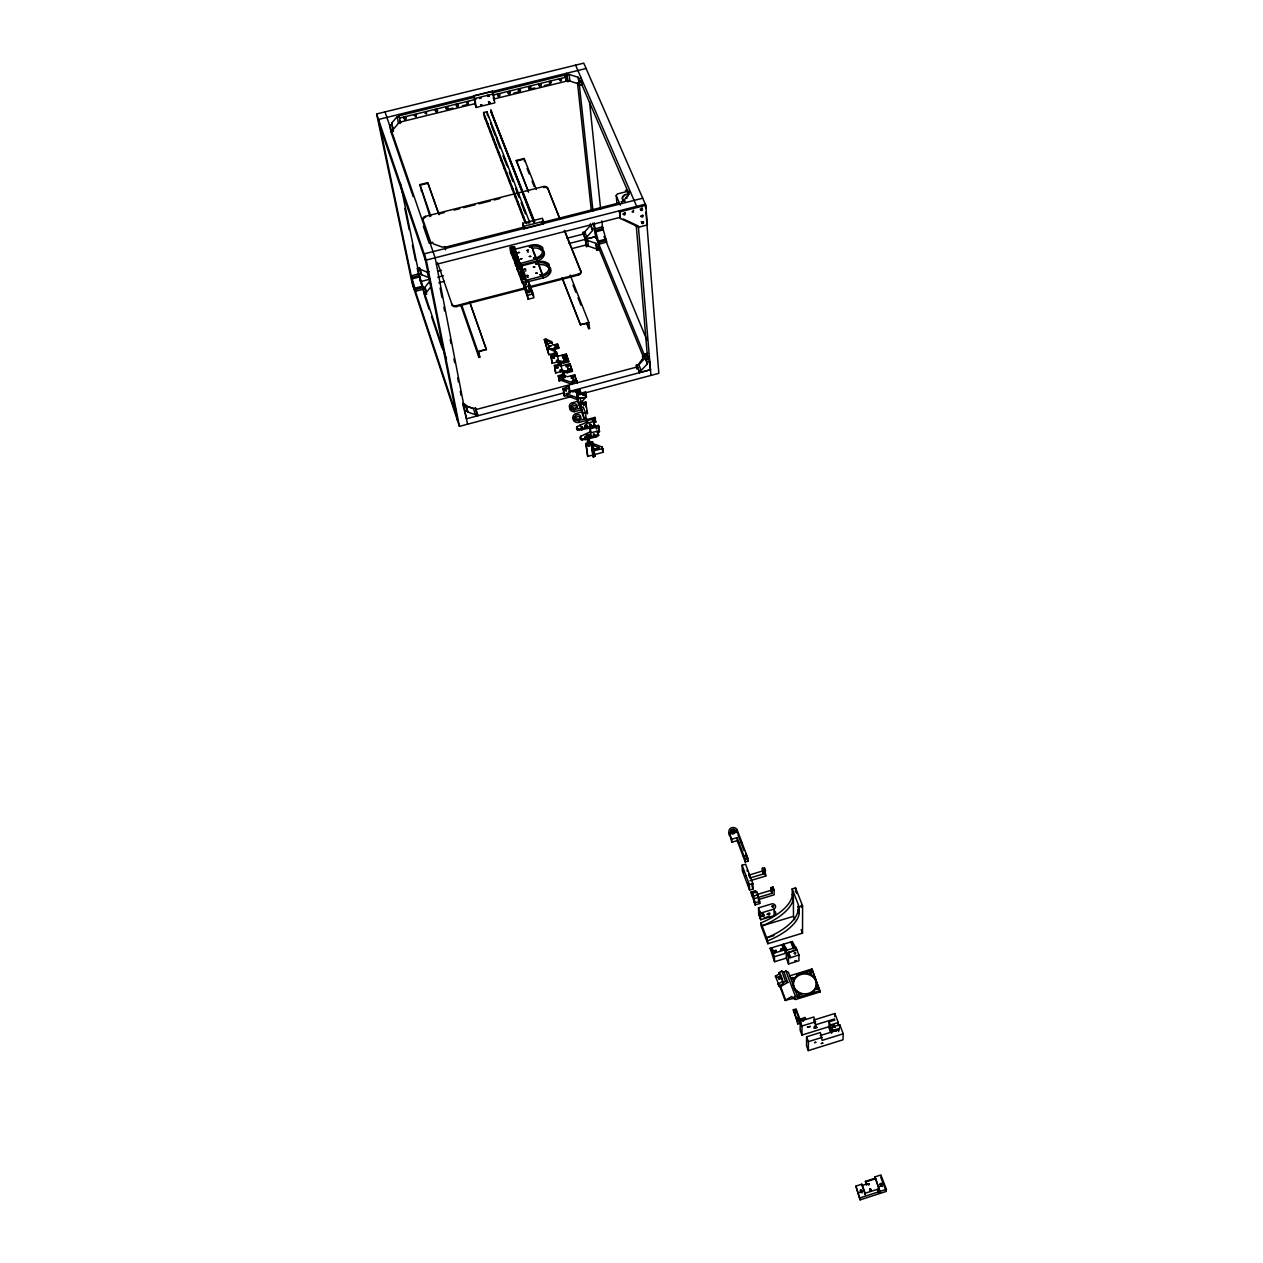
<?xml version="1.0" encoding="UTF-8"?>
<svg xmlns="http://www.w3.org/2000/svg" width="1263" height="1263" viewBox="0 0 1263 1263"><rect width="100%" height="100%" fill="white"/><g stroke="black" fill="none" stroke-linecap="round" stroke-linejoin="round"><path stroke-width="1.5" d="M767.793 943.714L767.715 940.824A42.074 18.471 -20.6 0 0 799.226 912.486L799.226 906.976L792.201 888.868L795.564 887.857L802.605 905.95L802.526 933.152L767.793 943.714L761.084 925.779L760.989 922.843A41.837 18.677 -20.6 0 0 792.233 894.425L792.201 888.868M833.343 1030.04L830.186 1031.034L828.97 1027.861L829.128 1021.799L834.811 1020.046L834.401 1018.988L815.645 1024.798L813.877 1016.983L800.174 1021.23L800.174 1030.308L801.958 1035.076L828.828 1026.708M801.958 1035.076L801.973 1026.014L800.174 1021.23M843.242 1033.797L822.118 1040.38L820.35 1032.534L806.599 1036.812L806.536 1045.796L808.336 1050.611L843.005 1039.796L843.242 1033.797L839.737 1024.735L831.764 1027.214L831.591 1033.245M808.336 1050.611L808.415 1041.643L806.599 1036.812M488.355 101.624L489.555 101.719M783.107 981.098L777.897 984.13L780.06 986.861L785.081 1000.343L791.901 996.444L792.485 998.007L795.611 999.491L820.224 991.897L811.935 968.989L789.707 975.825M499.801 94.157L498.064 95.483L497.575 93.983M820.224 991.897L811.935 968.989M510.141 91.615L508.721 92.973L507.758 91.694M513.709 250.406C511.026 250.327 514.025 249.742 513.583 250.974M520.467 89.089L518.446 90.305M518.13 265.909L519.282 265.846M520.009 267.14L518.809 266.951L519.535 267.819M830.186 1031.034L830.344 1024.988L829.128 1021.799M530.776 86.547L528.534 87.605M748.991 874.075L749.18 874.896M834.732 1016.557L834.827 1013.526L813.83 1020.03L815.645 1024.798M747.128 871.044L747.049 870.081M540.548 84.147L539.554 84.905L539.285 84.037M541.069 84.021L539.964 85.316L538.685 84.874M838.206 1025.54L838.316 1022.509L834.827 1013.526M838.585 1031.65L838.695 1028.635L832.996 1030.403L831.764 1027.214M879.695 1186.652L880.879 1185.294L882.332 1186.51M839.627 1027.75L839.737 1024.735M551.363 81.479L549.926 82.837L548.995 81.558M561.625 78.953L560.188 80.311L559.272 79.016M773.256 888.694L773.54 889.831M855.888 1186.099L860.119 1199.85L886.184 1191.435L886.373 1189.351L880.895 1174.969L874.975 1176.863L880.327 1192.682L878.543 1193.251L877.674 1189.209L865.218 1193.219L865.108 1194.64L861.824 1184.189L855.888 1186.099L860.119 1199.85M799.889 995.702L798.99 994.755L798.232 995.797M780.439 950.455L781.308 949.555L782.318 950.344M865.423 1181.331L866.418 1184.773L865.423 1181.331L874.864 1178.3M625.153 212.705L623.212 213.842M877.548 1190.63L877.674 1189.209M641.209 221.751L642.109 222.62L643.483 221.641M880.327 1192.682L874.975 1176.863M519.267 259.594L514.862 260.715L510.284 247.138L514.357 246.553L519.677 263.162M515.92 260.983L516.504 266.256L510.852 252.632M545.963 344.925L545.853 344.246M584.832 437.582C587.705 435.451 582.953 436.067 586.285 437.645M589.237 442.35L588.921 435.924L587.042 433.904L587.532 443.218M738.35 841.963L738.887 843.795L738.397 841.947M730.788 832.917L731.309 830.738L733.724 830.012L735.634 831.48M779.192 977.641L779.997 978.746M779.476 977.594C778.071 974.357 777.771 980.498 779.808 977.041M746.875 856.977L745.833 853.725L746.733 856.914M425.063 113.37C429.357 114.854 423.942 112.928 426.957 111.807M835.364 1027.435L834.18 1027.403M466.757 103.108C470.988 104.624 465.668 102.666 468.62 101.561M504.49 158.285L504.9 159.738L504.584 158.854M871.091 1190.346L870.302 1189.241L869.718 1190.425M859.598 1192.793L861.129 1191.798L862.219 1192.982M507.252 165.406L507.647 166.858M572.486 381.884L572.865 380.731L575.454 381.094L573.591 382.642M573.639 378.474L572.913 376.579L571.05 378.111M518.667 89.105L519.125 89.989L519.898 89.073M567.655 370.627L568.034 369.491L570.608 369.854L568.745 371.369M566.234 366.902L566.613 365.765L569.187 366.128M731.877 833.959L734.466 833.406M510.015 172.573L510.394 174.01L510.063 172.542M798.516 1019.857L797.537 1021.23M513.22 181.193L513.094 180.435M793.574 979.378L792.533 978.272L792.438 979.725M511.831 250.927L512.21 249.885L531.265 245.117A10.341 7.373 -7.4 0 1 542.664 247.611L542.853 248.669L541.401 248.716A8.509 6.062 -7.4 0 0 531.739 246.348L532.007 248.322M552.705 356.75L554.015 356.782M632.053 211.71C635.794 213.084 631.247 211.189 633.742 210.274M566.377 389.636L565.24 390.156M595.631 427.541C598.031 427.936 596.262 430.146 596.452 428.268M593.357 435.151C596.625 433.256 591.084 433.841 594.778 435.056M527.681 222.951L528.96 222.967M445.65 106.739L446.502 108.271L447.812 106.676M456.069 104.182L456.906 105.713L458.232 104.119M528.976 86.563L529.434 87.447L530.207 86.531M549.579 81.511C553.762 82.569 548.016 85.505 550.794 81.464M559.856 78.985C563.945 80.043 558.357 82.963 561.072 78.938M602.483 450.023L603.209 448.996L603.13 452.28L594.384 454.648L595.062 456.432L593.168 456.953L591.068 443.692L586.285 444.986L587.721 456.432L592.489 455.138M638.304 364.723L642.993 358.013L642.393 356.561L644.761 355.929M518.493 266.461L519.646 266.161M809.899 973.189L811.383 973.11M642.851 215.342L641.036 216.005M814.493 1026.172L815.598 1026.203M617.023 204.353L616.202 195.544L617.402 193.949L628.216 191.202M517.214 269.208L522.424 283.117L543.343 277.876A10.404 7.467 -7.3 0 0 550.984 270.361L549.452 269.635M426.547 294.184L425.426 288.627L423.105 289.227L424.242 294.784L426.547 294.184L426.089 292.827L431.062 286.527L430.32 282.817M426.089 292.827L424.968 287.269L429.957 280.954M390.914 131.762L393.44 131.131L392.967 129.742L398.461 123.285L400.545 122.779L398.666 114.523M392.967 129.742L391.625 123.143L397.135 116.685L399.234 116.164M584.722 231.903L590.547 225.303L590.374 223.835L592.694 230.387L586.853 236.986L584.958 237.476L582.843 232.376L584.722 231.903L586.853 236.986M580.064 403.734L585.985 397.024L585.59 395.982M636.663 368.922L636.331 365.244L638.841 364.754L645.093 358.092L644.951 356.655L647.319 356.024L649.719 361.692L650.477 369.727L568.918 391.562M650.477 369.727L639.394 372.664L639.22 370.959L641.209 370.422L647.477 363.76L644.951 356.655M568.224 366.854L567.008 366.412L567.782 366.617M568.95 370.769C569.092 369.001 569.534 370.533 569.029 371.417M404.097 116.796L404.76 118.533L405.881 116.733M405.155 116.922C402.676 118.738 407.744 117.08 403.892 116.859M415.006 115.454C416.206 119.054 417.058 114.128 414.896 114.523M467.026 101.703L467.357 102.713L468.036 101.672M498.127 94.062L498.269 95.057L499.232 94.157M508.468 91.52L508.61 92.515L509.573 91.615M517.309 261.062C516.867 260.115 517.972 264.172 516.977 261.204M803.489 1021.183L802.668 1020.804M816.214 1026.172L813.988 1026.993M527.287 277.244L528.344 277.213M527.429 251.953L528.566 252M581.375 427.541C584.422 425.915 578.786 426.61 582.417 427.478M573.576 382.105C576.591 381.315 571.776 380.558 573.97 382.026M436.524 110.291L436.809 109.36M446.755 106.676L446.218 107.765L447.228 106.787M456.985 104.229L456.796 105.255L457.632 104.229M522.85 277.244L523.798 277.197M778.655 986.198L783.502 983.403L778.797 972.684L781.702 971.01L783.944 972.115L787.812 982.409L780.06 986.861M777.897 984.13L778.75 984.54L775.387 976.173L780.218 973.378L778.797 972.684M783.944 972.115L785.87 971.01L788.349 972.226L797.884 997.517L820.255 990.618M779.618 977.136L778.261 977.909A1.91 1.61 -67.6 0 1 778.655 976.946M778.829 979.457L780.187 978.667M782.65 982.993L785.57 981.319L787.812 982.409M565.824 390.314L566.14 391.214L566.013 390.251M792.485 998.007L795.406 996.333L797.884 997.517M763.405 913.702L762.173 914.207M580.901 436.177L590.421 431.757L590.847 432.877L597.225 431.172L598.457 434.377L598.583 435.498L595.804 437.061L582.038 439.934A1.973 1.5 -7 0 1 581.043 437.298L580.901 436.177A1.973 1.5 -7 0 0 581.896 438.829L582.038 439.934M581.896 438.829L585.258 438.75L598.457 434.377M590.374 427.904L578.391 430.304A1.958 1.5 -7.1 0 1 577.396 427.668L577.254 426.562L586.742 422.174L587.169 423.279L593.531 421.574L594.873 425.884L592.094 427.447L591.968 426.326L594.747 424.763M521.856 265.83L537.643 261.773A10.42 7.467 -7.3 0 1 549.137 264.299L549.184 265.483L547.732 265.277A8.557 6.141 -7.3 0 0 538.133 263.02L542.585 274.639A8.557 6.141 -7.3 0 0 548.884 268.277L549.942 267.424L550.731 268.403A10.42 7.467 -7.3 0 1 543.074 275.902L525.424 280.465L525.597 276.329L520.388 263.067L516.314 264.109L517.072 269.793M488.307 95.341L487.439 95.325M796.985 949.918L798.926 954.986L790.006 957.843L788.08 952.76L796.985 949.918L792.28 941.535L770.146 948.276L774.535 961.727L786.36 958.112L786.296 953.076L785.049 949.776L773.193 953.391L770.146 948.276M524.998 270.882L525.976 270.913M798.769 993.507C796.669 996.018 802.1 994.249 798.769 993.507A11.572 10.593 4.8 0 1 797.916 992.892M586.727 427.778C589.884 425.899 583.38 424.526 584.99 427.541M564.34 358.061L564.324 357.034L563.803 358.045M522.803 275.981L522.803 275.018L522.266 275.966M583.648 404.539C582.417 402.108 585.243 406.986 583.743 404.697M512.746 249.332C514.041 247.627 509.968 249.49 513.362 249.443M425.694 111.791L425.71 112.96L426.073 111.776M436.13 109.218L436.335 110.37M590.405 437.408C585.211 437.724 591.052 430.92 591.289 436.303M867.081 1181.458L875.591 1178.726M861.729 1185.61L866.465 1184.094M860.261 1197.782L878.669 1191.83M880.453 1191.262L886.373 1189.351M830.344 1024.988L838.316 1022.509M820.287 1035.549L839.106 1029.692L838.695 1028.635M808.415 1041.643L822.181 1037.365M800.963 1022.951L797.79 1023.93L793.275 1009.832L796.085 1008.963L800.032 1019.462M797.79 1023.93L797.79 1021.42L805.715 1018.957L805.115 1017.378L797.206 1020.346M801.973 1026.014L815.693 1021.767M796.858 974.91L802.51 973.189M806.268 972.036L811.92 970.3M785.081 1000.343L793.211 998.496M783.834 949.665L781.939 944.677L785.791 950.534L796.211 947.361M788.08 952.76L796.985 949.381M774.535 961.727L774.424 956.691L786.296 953.076M798.926 954.986L798.942 960.764L788.554 963.937L788.491 957.654L790.006 957.18L788.065 952.113M773.998 935.567L766.594 937.809A42.042 18.519 -20.6 0 0 798.058 909.455L799.226 912.486M773.13 951.292L776.335 950.313M773.145 952.081L776.35 951.102M755.132 904.924L755.053 902.761L759.695 901.372L757.105 894.52L770.84 890.383L770.777 887.668L772.956 887.005L774.077 889.941L774.172 894.82L758.289 899.619L759.758 903.519L755.132 904.924L751.027 892.01L755.637 890.62L755.716 892.783M758.495 907.876L772.009 903.803A3.142 2.826 0.9 0 1 774.014 909.076L774.14 915.659L760.689 919.732L758.716 914.459L758.495 907.876L760.484 913.165L760.689 919.732M760.484 913.165L774.014 909.076M799.226 906.976L802.605 905.95M764.178 917.917L769.672 916.259M793.385 897.425L793.48 916.322L762.11 925.826A41.868 18.645 -20.6 0 0 793.385 897.425L792.233 894.425M762.363 868.281L762.442 871.044L748.785 875.133L749.875 878.022L763.547 873.933L762.363 868.281L764.541 867.634L765.788 876.017L749.985 880.753M763.468 871.186L765.646 870.539M749.559 890.036L749.354 884.605L752.874 883.547L745.596 864.192L742.091 865.234L742.328 870.728L749.559 890.036L753.08 888.978L752.874 883.547M751.027 892.01L752.495 895.909L752.385 893.194L757.026 891.804L758.21 897.456M755.053 902.761L753.49 896.13L758.132 894.741M753.585 898.846L771.946 893.32L771.882 890.604L774.077 889.941M747.838 858.209L747.964 861.161L745.249 861.966L745.123 859.014L747.838 858.209L737.197 830.028A4.247 3.726 -2.1 0 0 731.83 827.707A4.247 3.726 -2.1 0 0 729.13 832.428L731.845 842.216L737.213 840.621L737.071 837.653L731.687 839.248L731.845 842.216M415.401 289.606L423.073 287.459L423.421 289.132L415.748 291.279L411.264 275.887L418.937 273.755L423.073 287.459M605.877 239.054L602.451 226.803L594.968 228.887L598.394 241.154L605.877 239.054L606.65 242.07L599.167 244.154L595.82 236.844M599.167 244.154L598.994 242.464L606.477 240.365M411.88 277.513L419.553 275.366M412.164 278.918L419.853 276.771M595.678 230.45L603.177 228.366M595.836 231.887L603.319 229.787M414.896 288.264L422.568 286.117M587.721 456.432L585.732 443.534L592.442 441.718L595.062 456.432M593.168 456.953L591.747 445.507L593.673 444.986M588.921 435.924L589.71 442.303L602.135 447.023L602.688 448.46L593.926 450.828L593.373 449.375L599.436 447.749L592.773 445.208M580.554 403.197L581.627 412.006L576.465 413.396A4.894 3.71 -7.1 0 0 573.086 418.164A4.894 3.71 -7.1 0 0 579.117 420.421L584.28 419.048L580.554 403.197L585.732 401.823L587.484 413.775L586.79 410.633M583.569 413.285L585.448 412.78L583.238 406.97L581.359 407.475M587.784 422.6L587.39 419.411L594.936 417.406L595.773 422.126L593.657 422.695L594.873 425.884M574.034 416.901A4.894 3.71 -7.1 0 0 574.065 421.179A4.894 3.71 -7.1 0 0 579.354 422.331L586.411 420.453L585.306 417.548M587.169 423.279L586.853 420.737L595.331 418.463M577.254 426.562A1.958 1.5 -7.1 0 0 578.249 429.183L591.968 426.326M598.583 435.498L597.367 432.278L599.483 431.709L598.457 425.378L590.958 427.589L590.61 426.705M590.847 432.877L590.342 428.741L598.867 426.452M566.234 393.677L570.181 392.619L568.871 386.225L563.124 388.704L564.387 396.156L566.487 395.603L577.223 399.597L576.97 397.687L566.234 393.677L566.487 395.603M564.387 396.156L563.519 389.746L569.597 388.12M563.219 393.077L466.473 418.795L463.016 405.202L465.447 404.555L467.752 412.07L475.488 414.738L477.509 414.201L475.441 408.028L473.136 408.517L464.579 405.265L464.074 403.765M581.154 393.14L579.954 390.03L572.755 391.94L569.471 390.725L570.181 392.619M578.691 391.625L576.086 392.319L575.96 391.356L578.565 390.662L579.417 393.567L578.565 390.662M579.307 392.604L576.686 393.298L575.96 391.356M578.154 396.282L576.812 395.493L577.554 401.271L571.271 403.055A5.115 3.868 -7.1 0 0 569.518 407.254A5.115 3.868 -7.1 0 0 573.828 409.828L580.191 408.249L577.933 398.461L586.506 397.166L585.59 391.925L578.075 393.93L577.744 393.061M620.433 218.499L619.344 210.81L620.433 218.499L638.81 227.151L647.366 224.956L645.803 205.285L583.759 63.15L376.627 113.954L412.227 283.733L459.448 426.373L571.539 396.55M582.875 393.535L658.828 373.327L645.946 212.042M577.933 398.461L577.523 395.224L585.985 392.982M581.075 398.334L586.506 397.166M579.464 402.471L581.343 401.966L579.812 397.956M580.948 404.255L586.143 402.865M570.245 406.181A5.115 3.868 -7.1 0 0 574.081 411.738L582.306 409.654M563.835 360.018L566.408 359.339L566.282 358.376L563.693 359.055L563.835 360.018L564.545 361.913L567.119 361.218L566.282 358.376M556.778 362.102L556.557 360.492L558.388 360.002L556.446 351.935L554.599 352.424L555.42 354.619L550.794 355.834L552.168 363.318L556.778 362.102L563.472 363.113L568.76 361.723L566.25 354.05L557.062 356.466M558.641 365.102L558.214 362.023L560.062 361.534L562.019 369.617L560.172 370.106L560.393 371.717L567.119 372.743L572.439 371.338L569.897 363.633L560.677 366.065L560.062 361.534M564.545 361.913L564.419 360.934L566.992 360.255M556.557 360.492L563.266 361.502L568.555 360.113M560.393 371.717L555.767 372.948L555.262 371.59L554.41 365.465L559.051 364.233L558.214 362.023M555.767 372.948L554.915 366.823L561.419 365.102M560.172 370.106L566.913 371.133L572.218 369.727M562.966 376.421L562.588 373.627L563.977 373.264L564.987 377.4L561.088 378.758L561.309 380.368L571.997 384.331L571.744 382.405L561.088 378.758M561.309 380.368L559.225 380.921L558.262 375.711L562.903 374.48L562.588 373.627M559.225 380.921L558.641 376.737L564.687 375.143M575.565 378.284L577.333 382.91L574.728 374.811L567.545 376.721L564.277 375.521L564.987 377.4M571.744 382.405L577.08 380.984M647.335 362.323L649.719 361.692M465.068 411.375L467.499 410.728L465.447 404.555M475.441 408.028L475.725 409.622L636.726 367.075M544.385 339.526L545.995 339.1L551.568 341.673L552.878 345.162L557.457 343.962L558.593 346.962L558.767 348.256L554.189 349.456L555.515 352.961L548.868 354.714L544.385 339.526L548.868 354.714M460.916 305.535L478.945 357.413L479.782 357.192L478.819 351.872L486.334 349.298L470.073 302.994M586.553 323.186L588.716 328.648L589.537 328.427L588.842 322.46L570.166 275.097M548.142 349.551L549.752 349.125L555.341 351.682L555.515 352.961M554.189 349.456L554.015 348.162L558.593 346.962M552.168 363.318L551.299 357.176L557.772 355.471M563.14 358.203L562.288 355.345L564.861 354.666L565.587 356.561L563.014 357.24L563.14 358.203L565.713 357.524M562.43 356.324L564.987 355.645L564.861 354.666M486.334 349.298L477.872 351.509L478.945 357.413M588.716 328.648L588.084 323.281L580.491 324.654L588.842 322.46M530.271 291.122C534.312 292.953 528.408 284.333 528.502 281.081L522.803 282.549L524.24 286.369L525.582 286.022L525.897 287.111M528.755 287.206L528.281 285.327L529.939 284.901M525.818 286.669L528.597 286.417M525.061 288.832L456.338 306.593A3.473 2.51 -9.4 0 1 452.17 305.078L451.996 304.178A3.473 2.51 -9.4 0 0 456.164 305.693L524.919 287.917M530.649 286.448L578.391 274.103A3.442 2.479 -6.5 0 0 580.759 270.913L564.908 231.224M528.881 287.838L578.501 275.018A3.442 2.479 -6.5 0 0 580.869 271.829L580.759 270.913M526.276 288.753L527.239 291.327L530.207 290.443M524.24 286.369L526.118 292.574L527.255 290.506M533.318 293.853L533.886 297.768L528.171 299.252L527.602 295.337L533.318 293.853L531.865 290.016M597.131 250.295L596.594 248.985L588.353 246.127L586.474 246.617L585.843 240.98L587.721 240.491L595.978 243.349L597.131 250.295L599.388 249.727L598.788 244.091L596.531 244.675M517.909 258.757L515.415 259.389L516.157 262.893L518.651 262.246L517.909 258.757L518.256 259.689L515.762 260.336M517.325 259.341L514.862 259.026L515.241 257.968L517.704 258.284M438.782 282.786L444.481 281.317M571.681 248.669L586.869 244.769M531.739 246.348L536.144 257.826A8.509 6.062 -7.4 0 0 542.395 251.937L543.248 250.706L544.227 251.653A10.341 7.373 -7.4 0 1 536.617 259.073L517.262 264.299L517.609 265.23L520.103 264.599L519.756 263.651L520.135 266.209M517.814 265.767L520.309 265.135L520.972 266.888L521.114 267.867L518.619 268.514L517.814 265.767L518.619 268.514M520.372 265.277L536.886 261.031A10.341 7.373 -7.4 0 0 544.495 253.626L543.721 252.663M517.956 266.761L520.451 266.114L521.114 267.867M518.477 267.535L520.972 266.888M520.593 267.567L519.251 267.914L519.914 269.682L521.256 269.335L520.593 267.567L520.972 270.124M520.593 271.513L521.935 271.166L522.614 272.934L521.272 273.282L520.593 271.513L521.698 276.723L520.877 273.96L523.387 273.313L524.208 276.076L523.387 273.313M521.035 274.955L523.529 274.308M521.556 275.729L524.05 275.097M524.619 276.581L522.108 277.228L521.745 276.281L524.256 275.634L525.424 280.465M516.267 264.551L521.193 277.607L525.597 276.329M642.709 198.212L424.179 253.879L457.459 420.358M523.608 227.245L524.192 228.761L543.848 223.756L543.516 221.293L542.332 218.262L522.677 223.267L523.45 228.571M376.627 113.954L426.278 260.067L645.314 204.18L645.63 208.111M619.817 211.916L645.803 205.285M419.49 267.803L419.758 269.177L427.226 272.129L429.088 277.702L421.621 274.75L419.49 267.803L417.169 268.403L420.547 281.602L430.067 279.17M436.414 264.299L620.18 217.347M592.521 228.919L594.778 228.35L595.726 236.513L585.179 239.228L582.843 232.376M419.016 273.976L421.337 273.392M427.226 272.129L429.152 271.64M512.952 251.148L514.278 250.8L514.941 252.553L513.599 252.884L512.952 251.148L513.346 253.705M512.857 251.605L514.278 251.242M437.74 271.324L441.545 270.361M566.976 238.233L584.09 233.86M515.62 254.352L514.278 254.684L514.941 256.436L516.267 256.089L515.62 254.352L516.172 257.052M437.693 277.213L443.408 275.744M569.092 243.522L595.757 236.686L646.088 359.181M430.083 243.017L432.72 242.338L433.256 243.87L442.571 247.185L444.765 246.617L445.413 248.464M628.2 196.049L627.9 192.75L630.49 192.087M522.677 223.267L523.845 226.298L543.516 221.293M524.492 227.024L444.797 247.311L445.665 249.774M541.574 222.667L619.375 202.869M423.689 218.262A3.363 2.337 -9.5 0 0 423.026 220.346L422.852 219.43A3.363 2.337 -9.5 0 1 425.315 216.383L543.548 186.545A3.331 2.305 -6.9 0 1 547.605 187.934L559.856 218.594M438.845 213.936L444.56 212.5M454.096 210.084L459.811 208.648M463.616 207.685L475.062 204.795M478.866 203.832L490.297 200.943M494.117 199.98L499.832 198.544M430.036 216.605L419.853 184.619L427.794 182.63L438.845 214.11M528.502 192.102L516.299 160.48L524.145 158.507L536.365 189.482M420.753 185.03L427.904 183.246L438.971 214.71M516.378 161.096L523.45 159.312M421.021 190.666L421.826 190.476M476.072 99.272L399.692 118.043L398.919 115.833L473.325 97.551M493.265 95.041L565.824 77.201L566.266 81.211L493.865 99.035L493.423 97.646L493.801 100.124M447.26 109.486L452.975 108.081M462.495 105.745L468.21 104.34M513.883 93.099L519.598 91.694M529.118 89.341L534.817 87.936M544.337 85.6L550.052 84.195M400.482 122.006L474.793 103.724M393.44 131.131L392.098 124.532L389.572 125.163L390.583 130.105M578.091 77.264L578.675 78.622L581.138 78.006L581.848 84.684L579.385 85.284L578.091 77.264L569.139 74.422L567.087 74.927L566.392 73.317L567.829 81.59L569.881 81.085L578.801 83.942M475.188 104.718L476.23 107.434L494.859 102.84L492.444 91.157L473.751 95.751L475.298 103.598M533.665 222.146L490.691 110.291L534.754 221.862M524.84 222.114L484.187 116.496L483.571 112.549L486.887 111.728L529.844 222.793M490.991 112.265L533.602 220.157M586.095 68.486L378.49 119.464L414.011 289.148M492.412 92.878L564.908 75.054L565.824 77.201M473.751 95.751L474.793 98.482L493.517 93.888M644.746 355.771L644.667 354.082L647.824 353.324M627.174 196.902L626.101 197.754L626.937 198.465M795.011 1013.542L794.38 1012.373L795.911 1012.279M465.7 405.881L473.42 408.565L475.488 414.738M588.653 437.566L586.458 434.725M549.373 348.114L554.962 350.672M623.306 218.973L638.336 226.045L650.95 375.411M775.387 976.173L777.077 976.994M513.631 249.521L514.657 250.2M642.046 207.748L641.92 209.216L640.167 209.105M801.374 905.303L802.052 907.592L801.374 905.855M773.303 888.599L773.651 890.083M749.022 873.964L749.527 875.591L749.306 874.533M514.751 249.727L514.436 246.695M521.035 266.43L526.087 279.597M774.661 952.902L774.756 951.56L776.161 951.986M414.185 115.486L415.859 115.801L416.522 114.38M435.072 110.355L436.73 110.67L437.393 109.234M752.132 884.463L752.101 883.5M794.711 947.818L790.796 941.993L793.417 948.86M787.307 950.076L783.439 944.235L785.397 949.397M547.511 344.467L547.179 343.141L547.416 344.199M760.326 913.023L760.215 912.817A8.178 1.074 73.1 0 0 760.389 918.58L760.326 918.533A8.525 1.121 73.1 0 1 760.137 912.518M774.693 952.934L771.646 947.818L772.893 951.15M518.462 194.281L518.793 195.765L518.493 194.865M511.831 253.405L512.131 254.716L511.783 253.484M604.63 237.681L606.65 242.07M598.394 241.154L598.994 242.464M646.893 223.851L647.366 224.956M575.581 65.155L636.678 206.39M580.159 80.769L629.195 194.391M627.9 192.75L628.548 194.218L623.385 201.149L621.222 201.701L621.996 203.485M616.202 195.544L620.386 205.253M566.266 81.211L564.908 75.054M592.631 223.251L594.778 228.35M590.547 225.303L592.694 230.387M645.093 358.092L647.477 363.76M796.337 892.104L796.779 893.478M638.841 364.754L641.209 370.422M639.22 370.959L636.868 365.275L639.394 372.664M604.03 236.576L646.94 340.157M647.745 356.008L647.019 354.256L647.082 355.677L645.267 355.534L644.667 354.082M597.841 245.969L643.341 356.861M585.843 240.98L585.195 239.386L586.474 246.617M636.331 365.244L637.041 366.996M547.605 187.934L559.983 219.509M564.293 230.34L580.869 271.829M527.05 168.421L529.197 173.899M532.07 181.177L534.217 186.64M573.007 285.028L575.881 292.306M578.028 297.784L580.901 305.062M587.39 322.965L589.537 328.427M741.476 843.131L740.86 840.432L741.823 843.116M516.299 160.48L528.423 191.487M562.667 279.044L580.491 324.654M562.019 277.828L580.57 325.254M490.691 110.291L534.107 222.035M528.787 287.727L529.939 290.616L529.955 289.795M491.717 126.6L495.238 135.694M496.643 139.34L500.164 148.434M502.974 155.712L506.479 164.822M509.305 172.1L512.81 181.193M515.62 188.471L519.14 197.581M521.256 203.043L525.471 213.952M801.152 929.584L802.526 933.152M793.48 916.322L794.79 919.732M483.571 112.549L526.371 223.677M532.639 249.963L535.78 258.157M538.133 263.02L542.222 274.939M585.243 393.251L585.985 395.161L585.59 391.925M595.094 420.358L595.773 422.126M599.483 431.709L598.457 425.378M770.777 887.668L771.882 890.604M764.683 873.128L765.788 876.017M880.706 1177.084L886.184 1191.435M770.84 890.383L771.946 893.32M568.76 361.723L566.25 354.05M572.439 371.338L569.897 363.633M762.442 871.044L763.547 873.933M423.421 289.132L421.132 283.117L446.518 359.197M587.39 419.411L586.19 418.969L586.853 420.737M577.523 395.224L576.796 393.314L577.207 396.535M590.342 428.741L589.663 426.957L590.563 432.877L590.421 431.757M562.288 355.345L563.014 357.24M563.693 359.055L564.419 360.934M788.633 952.46L790.559 957.543M558.767 348.256L557.457 343.962M577.554 401.271L580.191 408.249M581.627 412.006L584.28 419.048M785.791 950.534L788.491 957.654M786.36 958.112L788.554 963.937M591.068 443.692L591.747 445.507M738.002 834.78L743.97 850.599M745.959 855.888L747.964 861.161M554.015 348.162L555.341 351.682M529.765 286.827L533.191 295.937M737.071 837.653L745.123 859.014M412.906 283.749L415.18 289.78M515.62 251.795L519.725 262.72M737.213 840.621L745.249 861.966M562.667 378.016L563.172 379.532M785.87 971.01L795.406 996.333M518.651 262.246L518.288 261.315L515.809 261.962L516.157 262.893M524.634 278.176L524.998 279.139M795.027 997.944L795.611 999.491M585.732 443.534L586.285 444.986M751.848 885.695L753.08 888.978M545.995 339.1L549.752 349.125M861.824 1184.189L865.218 1193.219M550.794 355.834L551.299 357.176M554.41 365.465L554.915 366.823M558.262 375.711L558.641 376.737M563.124 388.704L563.519 389.746M742.091 865.234L749.354 884.605M752.385 893.194L753.49 896.13M781.702 971.01L785.57 981.319M729.13 832.428L731.687 839.248M796.1 1011L799.368 1019.73M526.15 291.485L527.602 295.337M773.193 953.391L774.424 956.691M563.503 392.982L563.819 393.835M528.171 299.252L522.803 282.549M780.802 974.925L782.523 979.551M760.989 922.843L767.715 940.824M793.275 1009.832L797.79 1021.42M780.487 986.119L785.933 1000.738M524.398 210.305L524.113 208.979L524.508 210.258M469.536 301.746L486.444 349.883M399.976 121.122L400.545 122.779M419.853 184.619L430.809 216.147M461.753 305.157L479.782 357.192M391.625 123.143L392.098 124.532M422.852 219.43L431.078 243.38M437.598 262.704L452.17 305.078M385.01 111.886L435.151 257.794L467.531 424.226M390.82 131.447L413.19 196.649M423.437 226.456L429.183 243.222M379.879 126.063L425.473 260.383M475.725 409.622L477.793 415.78L477.509 414.201M424.968 287.269L425.426 288.627M462.7 403.213L463.3 405.013M424.778 296.395L429.104 309.324M431.567 316.697L442.066 348.083M419.758 269.177L421.621 274.75M412.843 283.575L456.369 414.927M745.833 875.748L745.659 875.954M548.774 347.246L548.963 348.304L548.852 347.499M529.308 289.574L529.134 288.627M496.58 138.298L496.343 137.13L496.47 137.935M526.513 289.59L527.476 292.227L527.508 291.137M757.753 894.299L757.468 894.157M547.321 348.193L547.116 348.035M493.928 130.863L493.786 130.973M488.592 117.064L488.449 117.191M522.803 269.682L522.661 269.698M517.814 256.452L517.941 257.115M516.314 257.021L516.125 256.878M521.54 202.317L521.382 202.396M518.335 270.819L518.193 270.85M528.818 287.49L528.439 286.259M526.071 287.901L525.582 286.022M400.339 182.993L420.547 281.602M404.823 208.411L409.18 229.645M412.354 245.085L415.527 260.525M426.278 260.067L459.448 426.373M397.135 116.685L398.461 123.285M440.124 287.996L441.987 297.579M443.866 307.146L444.608 310.982M450.212 339.7L450.954 343.536M453.938 358.85L454.696 362.686M457.68 378L458.422 381.836M460.285 391.404L461.042 395.24M425.315 216.383L425.505 217.299M456.164 305.693L456.338 306.593M467.499 410.728L467.752 412.07M474.793 98.482L476.23 107.434M586.253 407.318L585.732 401.823M486.887 111.728L487.502 115.675M453.575 406.386L453.306 404.713L455.154 407.002L456.353 414.753M509.999 247.816L510.805 253.074M514.278 250.8L514.673 253.374M514.783 260.588L515.588 265.83M491.307 110.134L491.623 112.107M518.588 260.289L519.077 263.572M521.13 277.481L521.903 282.707M493.359 95.025L493.959 99.003M492.444 91.157L492.823 93.667M520.735 263.399L521.224 266.682M521.935 271.166L522.329 273.724M520.309 265.135L520.451 266.114M522.251 277.876L523.04 283.117M528.502 281.081L529.071 284.996M523.845 226.298L524.192 228.761M524.145 158.507L524.571 161.553M536.617 259.073L536.886 261.031M543.074 275.902L543.343 277.876M551.568 341.673L551.742 342.968M556.446 351.935L556.857 354.966M554.599 352.424L555.01 355.487M542.569 220.046L543.043 223.583M563.266 361.502L563.472 363.113M563.977 373.264L564.545 377.448M543.548 186.545L543.674 187.477A3.315 2.305 -6.9 0 1 547.732 188.85M566.913 371.133L567.119 372.743M568.871 386.225L569.724 392.651M578.249 429.183L578.391 430.304M574.255 409.828L574.507 411.738M574.728 374.811L574.981 376.753M581.596 429.104L581.738 430.225M580.033 425L580.191 426.105M579.117 420.421L579.354 422.331M579.954 390.03L580.206 391.956M585.258 438.75L585.401 439.856M588.337 434.393L589.395 442.887M585.448 412.78L586.648 422.631M587.611 435.435L588.037 438.829M587.042 433.904L588.29 444.592M592.442 441.718L593.373 449.375M584.958 237.476L585.179 239.228M594.936 417.406L595.315 420.595M595.662 435.956L595.804 437.061M593.531 421.574L593.657 422.695M602.688 448.46L603.13 452.28M578.391 274.103L578.501 275.018M597.225 431.172L597.367 432.278M602.135 447.023L602.577 450.828M567.087 74.927L567.829 81.59M569.139 74.422L569.881 81.085M587.721 240.491L588.353 246.127M578.675 78.622L592.994 211.079M594.257 222.809L595.931 238.423M595.978 243.349L596.594 248.985M577.475 82.742L591.242 209.721M589.521 101.687L600.635 209.137M601.851 220.867L602.783 229.977M647.319 356.024L647.635 359.229M636.252 225.682L647.73 359.86M737.197 830.028L737.339 833.012A4.231 3.71 -2.1 0 0 736.85 832.143M759.695 901.372L759.758 903.519M772.956 887.005L773.035 890.273M785.049 949.776L785.081 952.997M792.28 941.535L792.296 943.382M795.564 887.857L795.564 891.789M798.058 909.455L798.058 913.212M795.532 990.65A11.572 10.593 4.8 0 1 803.252 974.026A11.572 10.593 4.8 0 1 815.756 988.298M815.314 989.245A11.572 10.593 4.8 0 1 813.419 991.802M811.73 993.176A11.572 10.593 4.8 0 1 809.772 994.202M808.715 994.581A11.572 10.593 4.8 0 1 806.504 995.055M801.989 994.755A11.572 10.593 4.8 0 1 800.9 994.423M797.048 992.213A11.572 10.593 4.8 0 1 796.243 991.471M796.227 960.464A1.816 1.658 3.3 0 1 794.853 960.701M575.139 418.7A2.936 2.226 -7.1 0 1 578.233 416.569A2.936 2.226 -7.1 0 1 580.964 418.7M571.65 408.659A2.921 2.21 -7.1 0 1 573.797 405.786A2.921 2.21 -7.1 0 1 577.317 407.381M542.348 249.032A10.341 7.373 -7.4 0 1 542.932 249.585L543.122 250.642L541.559 250.579A8.494 6.062 -7.4 0 0 532.544 248.195M542.522 254.7A8.494 6.062 -7.4 0 1 542.032 255.868M538.401 264.977A8.557 6.141 -7.3 0 1 547.984 267.235L549.452 267.44L549.405 266.272A10.404 7.467 -7.3 0 0 548.821 265.704M774.851 911.176A3.126 2.81 1 0 1 774.14 915.659M729.288 835.396A4.231 3.71 -2.1 0 1 729.319 833.012M424.321 217.789A3.363 2.337 -9.5 0 1 425.078 217.425M624.932 201.385A4.894 3.426 -5.1 0 1 622.975 196.823M623.717 196.065A4.894 3.426 -5.1 0 1 624.711 195.449M624.869 200.817A4.894 3.426 -5.1 0 1 622.454 197.107A4.894 3.426 -5.1 0 1 627.08 194.265M521.24 211.726L520.53 209.295L521.24 211.726M523.371 216.778L524.082 219.367L523.435 216.747M523.892 272.634L524.256 273.96L523.924 272.619M479.561 98.388L480.808 98.214L479.561 98.388M480.603 105.018L481.85 104.845L480.603 105.018M488.892 102.982L490.139 102.808L488.892 102.982M497.796 95.72C500.116 99.193 500.89 92.041 497.796 95.72M743.354 855.288L743.891 857.088L743.354 855.24M508.152 93.178C510.441 96.651 511.247 89.499 508.152 93.178M518.477 90.636C520.766 94.109 521.587 86.958 518.477 90.636M523.182 279.218L524.524 278.997L523.182 279.218M528.802 88.094C531.06 91.568 531.912 84.416 528.802 88.094M742.897 869.718L743.67 872.086L742.897 869.718M539.112 85.568C541.353 89.041 542.222 81.89 539.112 85.568M555.025 346.046L556.446 346.094L555.057 345.936M751.532 894.236L752.038 895.877L751.548 894.204M551.015 348.746L552.436 348.793L551.047 348.635M551.299 345.683L549.879 345.841L551.299 345.683M752.701 894.82L753.206 896.462L752.716 894.788M879.885 1184.22C881.953 1189.051 883.5 1180.542 879.885 1184.22M754.09 901.103L754.627 902.666L754.106 901.072M867.507 1184.331L869.07 1184.647L867.507 1184.331M867.555 1183.652L869.118 1183.968L867.555 1183.652M869.639 1189.178L871.202 1189.493L869.639 1189.178M539.996 274.766L541.369 274.813L540.027 274.671M862.361 1190.898C859.85 1195.398 859.124 1186.683 862.361 1190.898M535.749 273.266L537.122 273.203L535.749 273.266M537.17 263.714L535.78 263.872L537.17 263.714M758.716 899.714L759.221 901.308L758.731 899.666M533.554 257.952L534.928 257.984L533.586 257.857M533.349 266.982L534.723 266.919L533.349 266.982M762.663 869.907L763.168 871.533L762.678 869.875M526.829 275.571L528.202 275.602L526.86 275.46M528.344 250.2L527.003 250.453L528.344 250.2M529.402 247.09L530.76 247.138L529.434 246.995M529.339 256.468L530.713 256.405L529.339 256.468M524.445 269.272L525.818 269.303L524.477 269.177M553.162 358.234L554.536 358.013L553.21 358.108M764.841 869.26L765.346 870.87L764.904 869.244M519.503 252.474L518.13 252.632L519.503 252.474M520.482 258.741L521.84 258.694L520.482 258.741M556.778 367.88L558.151 367.644L556.778 367.88M560.504 377.795L561.893 377.558L560.551 377.653M771.077 889.294L771.582 890.92L771.093 889.247M816.166 988.613C817.493 991.597 818.535 986.308 816.166 988.613M809.836 972.084L811.525 972.399L809.836 972.084M796.069 1010.653C794.316 1013.573 793.922 1007.953 796.069 1010.653M797.237 1018.42C798.595 1021.562 799.716 1016.005 797.237 1018.42M583.143 395.272L584.548 395.035L583.143 395.272M587.469 425.568C584.422 429.673 584.153 421.842 587.469 425.568M791.964 977.578L793.653 977.894L791.964 977.578M794.253 953.123C795.674 956.359 796.842 950.629 794.253 953.123M782.286 949.302C780.455 952.302 780.06 946.524 782.286 949.302M588.163 445.997L589.584 445.744L588.163 445.997M592.473 420.737L593.878 420.5L592.473 420.737M774.345 951.039C775.75 954.26 776.934 948.56 774.345 951.039M623.306 214.173C625.359 217.236 626.29 210.795 623.306 214.173M761.605 925.921L762.126 927.595L761.636 925.905M487.881 96.32L489.128 96.209L487.881 96.32M640.609 209.753C642.614 212.816 643.593 206.374 640.609 209.753M641.146 216.32C643.151 219.367 644.13 212.973 641.146 216.32M641.683 222.856C643.688 225.872 644.651 219.525 641.683 222.856M766.641 939.388L767.162 941.061L766.704 939.404M792.706 892.799L793.417 895.057L792.817 892.799M797.963 906.345L798.69 908.618L798.011 906.313M734.687 832.238C731.34 836.595 731.609 827.754 734.687 832.238M589.521 424.431L590.973 424.479L589.521 424.431M589.663 425.536L591.084 425.742L589.726 425.394M625.501 190.587C627.174 193.586 628.579 188.14 625.501 190.587M577.049 392.84L578.47 392.888L577.049 392.84M573.26 377.669L571.807 377.763L573.26 377.669M566.187 360.571L564.782 360.808L566.187 360.571M566.282 361.218L564.845 361.313L566.282 361.218M563.377 356.829L564.782 356.876L563.377 356.829M747.98 883.216L748.722 885.631L747.996 883.184M761.715 915.959C764.715 918.28 765.867 912.281 761.81 915.77M767.225 914.286C770.525 916.559 771.109 910.449 767.225 914.286M528.329 292.416L529.702 292.463L528.329 292.416M525.203 284.112L526.576 284.159L525.203 284.112M771.993 906.187C773.319 909.834 775.024 903.613 771.993 906.187M518.872 267.219L520.23 267.267L518.872 267.219M515.62 258.568L516.977 258.615L515.683 258.441M735.587 830.501L735.066 832.696L732.635 833.422L730.74 831.938L731.261 829.759L733.677 829.033L735.587 830.501M484.866 116.67L485.529 119.227L484.913 116.685M487.518 123.537L488.181 126.111L487.518 123.537M490.991 123.269L491.354 124.737L491.054 123.332M490.186 130.468L490.849 133.025L490.218 130.484M492.854 137.414L493.533 140.004L492.854 137.414M807.467 1027.182L810.278 1026.472L807.467 1027.182M814.225 1028.098L817.019 1027.387L814.225 1028.098M814.603 1042.638L816.009 1042.275L814.682 1042.543M495.554 144.424L496.233 146.997L495.601 144.44M404.144 118.517C405.423 122.479 408.044 115.486 404.144 118.517M821.36 1043.506L822.766 1043.143L821.36 1043.506M832.364 1025.524L833.975 1025.114L832.364 1025.524M498.269 151.449L498.932 154.054L498.269 151.449M435.514 110.797C436.73 114.775 439.429 107.765 435.514 110.797M835.017 1030.94L836.627 1030.529L835.017 1030.94M445.95 108.239C447.134 112.202 449.865 105.208 445.95 108.239M456.353 105.666C457.538 109.644 460.285 102.65 456.353 105.666M500.985 158.538L501.664 161.127L501.032 158.554M503.732 165.658L504.411 168.263L503.732 165.658M575.328 380.131L573.465 381.679L572.36 380.921L572.739 379.768L575.328 380.131M571.302 375.995L572.028 377.905L573.513 377.511L573.891 376.358L571.302 375.995M506.495 172.826L507.173 175.431L506.605 172.952M567.908 368.528L568.618 370.406L570.102 370.027L570.481 368.891L567.908 368.528M569.06 365.149L567.198 366.68L566.108 365.938L566.487 364.802L569.06 365.149M509.273 180.041L509.952 182.646L509.321 180.056M512.052 187.287L512.746 189.908L512.099 187.303M515.099 256.989L515.746 258.71L517.167 258.347L517.562 257.305L515.099 256.989M512.068 248.906L512.699 250.627L514.515 249.221L512.068 248.906M514.862 194.581L515.557 197.202L514.909 194.597M517.688 201.906L518.383 204.543L517.688 201.906M588.447 436.051L591.116 435.482L588.447 436.051M551.947 342.668L546.911 343.994L546.358 340.11L551.947 342.668M513.457 246.932L510.978 247.58L511.326 248.495L513.804 247.864L513.457 246.932M519.456 273.771L519.788 275.113L519.456 273.771M516.299 252.332L516.567 253.579L516.33 252.426M513.188 257.005L513.457 258.268L513.188 257.005M797.663 991.439A11.588 10.593 4.8 0 0 816.324 984.998A11.588 10.593 4.8 0 0 800.663 973.315A11.588 10.593 4.8 0 0 797.663 991.439M576.528 418.984A2.936 2.226 -7.1 0 0 580.712 416.585A2.936 2.226 -7.1 0 0 576.133 415.148A2.936 2.226 -7.1 0 0 576.528 418.984M572.944 408.075A2.921 2.21 -7.1 0 0 577.112 405.676A2.921 2.21 -7.1 0 0 572.549 404.255A2.921 2.21 -7.1 0 0 572.944 408.075"/></g></svg>
